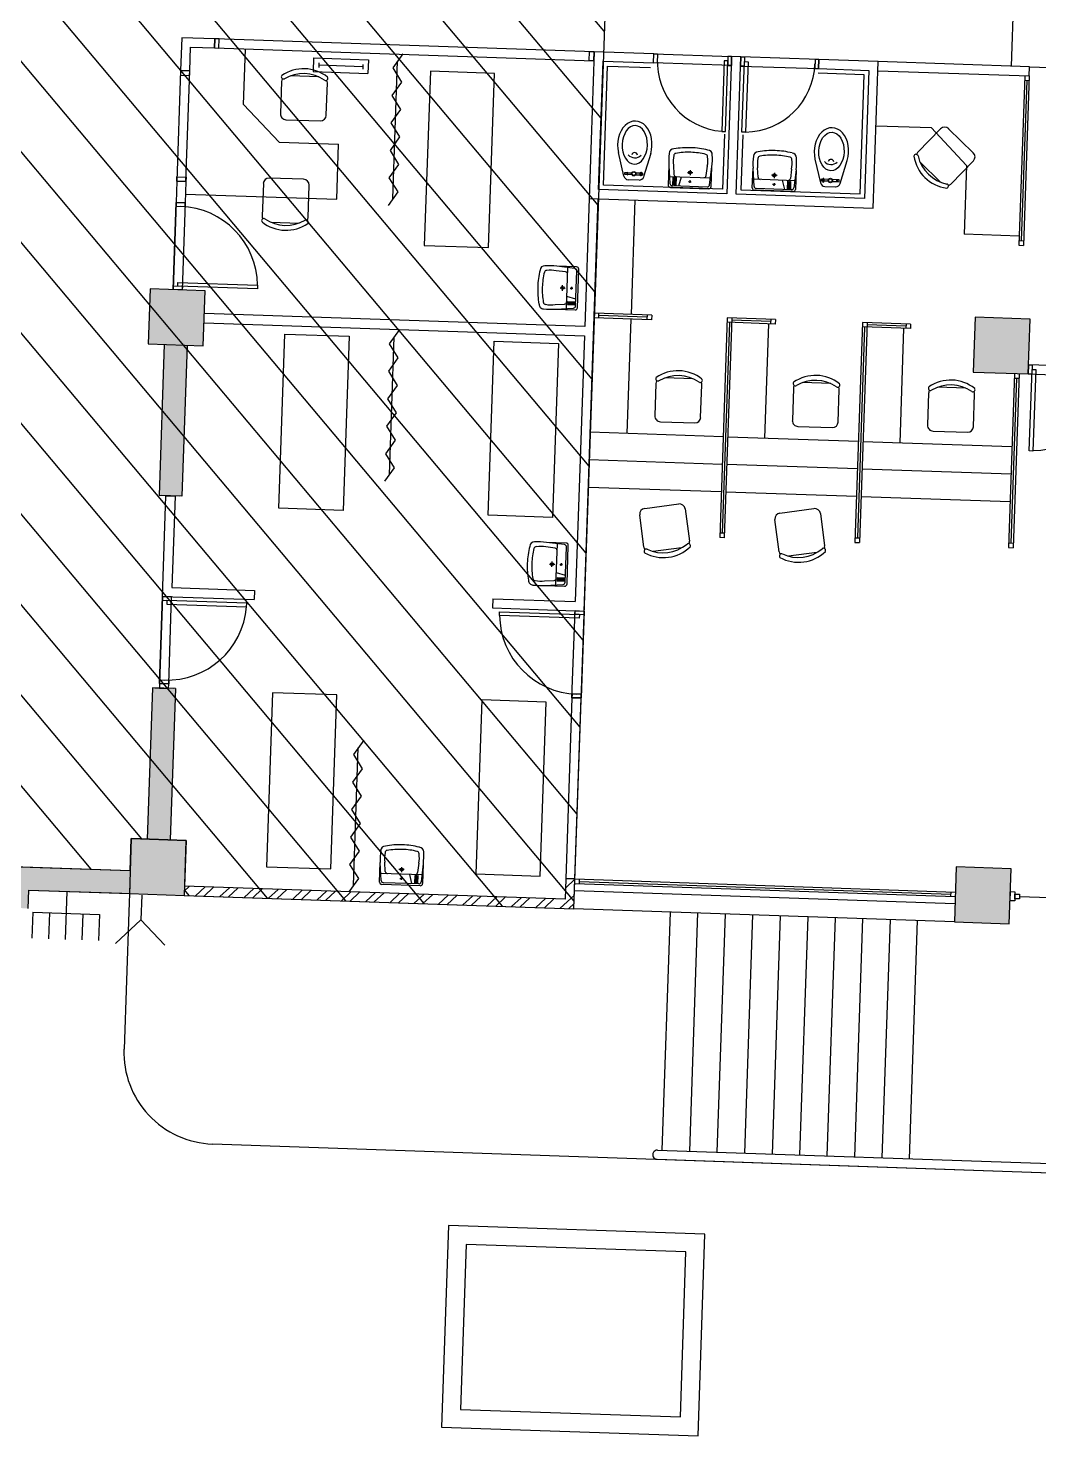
# Model space of a CAD drawing. Extents: x -28 to 149, y -33 to 76.
# Drawn here: x 76.9 to 87.92, y -0.84 to 14.51 of the extents above; entities that cross this region are included whole.
import ezdxf

# ---------------------------------------------------------------- set-up
doc = ezdxf.new("R2010")
doc.units = 0
doc.layers.add('arq-hatch', color=252, linetype='Continuous')
doc.layers.add('arq-proyección edificios anexos', color=250, linetype='Continuous')

# ---------------------------------------------------------------- blocks, each defined once
blk = doc.blocks.new('Torre Sur')
for points in [[(3.744, 12.879), (3.145, 12.9), (3.124, 12.3), (3.724, 12.279)], [(12.739, 12.57), (12.139, 12.591), (12.119, 11.991), (12.718, 11.971)], [(3.242, 10.645), (3.492, 10.636), (3.549, 12.285), (3.299, 12.294)], [(3.42, 8.538), (3.17, 8.546), (3.114, 6.897), (3.363, 6.889)], [(3.538, 6.883), (2.939, 6.903), (2.918, 6.304), (3.518, 6.283)], [(2.927, 6.553), (1.727, 6.595), (1.712, 6.145), (1.812, 6.141), (1.819, 6.341), (2.918, 6.304)], [(12.533, 6.574), (11.933, 6.594), (11.913, 5.995), (12.512, 5.974)]]:
    blk.add_hatch(color=256).paths.add_polyline_path(points)
for p, q in [((12.631, 18.177), (12.534, 15.329)), ((3.489, 15.639), (3.477, 15.28)), ((3.849, 15.627), (3.489, 15.639)), ((3.576, 15.276), (3.585, 15.536)), ((3.585, 15.536), (3.845, 15.527)), ((3.849, 15.627), (3.845, 15.527)), ((3.849, 15.627), (3.845, 15.527)), ((3.845, 15.527), (3.849, 15.627)), ((3.845, 15.527), (7.983, 15.385)), ((3.845, 15.527), (3.895, 15.525)), ((7.986, 15.485), (3.849, 15.627)), ((3.899, 15.625), (3.849, 15.627)), ((3.895, 15.525), (3.899, 15.625)), ((4.164, 14.911), (4.185, 15.515)), ((4.926, 15.419), (4.921, 15.269)), ((4.926, 15.419), (5.526, 15.398)), ((4.985, 15.365), (4.983, 15.314)), ((5.526, 15.398), (5.52, 15.248)), ((5.9, 15.461), (5.791, 15.309)), ((5.792, 13.883), (5.843, 15.382)), ((7.986, 15.485), (7.931, 13.886)), ((7.933, 15.387), (7.936, 15.487)), ((7.983, 15.385), (7.933, 15.387)), ((7.936, 15.487), (7.986, 15.485)), ((7.986, 15.485), (7.983, 15.385)), ((7.983, 15.385), (7.986, 15.485)), ((8.636, 15.463), (7.986, 15.485)), ((8.035, 13.982), (8.083, 15.382)), ((8.083, 15.382), (8.632, 15.363)), ((8.632, 15.363), (8.636, 15.463)), ((8.632, 15.363), (8.636, 15.463)), ((8.632, 15.363), (8.636, 15.463)), ((9.482, 15.334), (8.632, 15.363)), ((8.672, 15.361), (8.632, 15.363)), ((8.636, 15.463), (9.485, 15.434)), ((8.636, 15.463), (8.676, 15.461)), ((8.676, 15.461), (8.672, 15.361)), ((9.404, 15.386), (9.377, 14.616)), ((9.444, 15.385), (9.404, 15.386)), ((9.417, 14.615), (9.444, 15.385)), ((9.485, 15.434), (9.434, 13.934)), ((9.445, 15.435), (9.442, 15.335)), ((9.485, 15.434), (9.445, 15.435)), ((9.485, 15.434), (9.482, 15.334)), ((9.482, 15.334), (9.485, 15.434)), ((9.585, 15.43), (9.485, 15.434)), ((9.534, 13.931), (9.585, 15.43)), ((9.585, 15.43), (9.582, 15.33)), ((9.582, 15.33), (9.585, 15.43)), ((10.435, 15.401), (9.585, 15.43)), ((9.585, 15.43), (9.625, 15.429)), ((9.597, 14.609), (9.624, 15.379)), ((9.625, 15.429), (9.622, 15.329)), ((9.624, 15.379), (9.664, 15.377)), ((9.664, 15.377), (9.637, 14.607)), ((10.395, 15.402), (10.391, 15.302)), ((10.435, 15.401), (10.395, 15.402)), ((10.435, 15.401), (10.431, 15.301)), ((10.431, 15.301), (10.435, 15.401)), ((10.431, 15.301), (10.435, 15.401)), ((11.084, 15.379), (10.435, 15.401)), ((11.029, 13.78), (11.084, 15.379)), ((12.733, 15.322), (11.084, 15.379)), ((3.477, 15.28), (3.435, 14.072)), ((3.477, 15.28), (3.475, 15.23)), ((3.475, 15.23), (3.575, 15.226)), ((3.576, 15.276), (3.477, 15.28)), ((3.576, 15.276), (3.477, 15.28)), ((3.477, 15.28), (3.576, 15.276)), ((3.535, 14.069), (3.576, 15.276)), ((3.575, 15.226), (3.576, 15.276)), ((4.984, 15.211), (4.674, 15.222)), ((4.921, 15.269), (5.52, 15.248)), ((4.984, 15.342), (5.463, 15.325)), ((5.463, 15.348), (5.462, 15.297)), ((5.791, 15.309), (5.885, 15.155)), ((6.2, 15.272), (6.134, 13.373)), ((6.899, 15.248), (6.2, 15.272)), ((6.834, 13.349), (6.899, 15.248)), ((8.086, 14.031), (8.131, 15.33)), ((8.131, 15.33), (8.601, 15.314)), ((9.442, 15.335), (9.482, 15.334)), ((9.582, 15.33), (10.431, 15.301)), ((9.622, 15.329), (9.582, 15.33)), ((10.391, 15.302), (10.431, 15.301)), ((10.929, 15.234), (10.43, 15.251)), ((10.431, 15.301), (10.981, 15.282)), ((10.885, 13.935), (10.929, 15.234)), ((10.981, 15.282), (10.933, 13.883)), ((11.081, 15.279), (12.73, 15.222)), ((12.68, 15.224), (12.617, 13.375)), ((12.73, 15.222), (12.666, 13.373)), ((12.73, 15.222), (12.733, 15.322)), ((12.733, 15.322), (14.732, 15.253)), ((4.577, 15.163), (4.565, 14.809)), ((5.065, 14.792), (5.077, 15.145)), ((5.885, 15.155), (5.78, 15.009)), ((12.703, 15.173), (12.643, 13.424)), ((12.678, 15.174), (12.728, 15.172)), ((4.55, 14.498), (4.164, 14.911)), ((5.78, 15.009), (5.875, 14.856)), ((4.625, 14.744), (5, 14.731)), ((5.875, 14.856), (5.77, 14.709)), ((5.77, 14.709), (5.865, 14.556)), ((9.377, 14.616), (9.417, 14.615)), ((9.637, 14.607), (9.597, 14.609)), ((11.06, 14.679), (11.66, 14.658)), ((11.763, 14.645), (11.516, 14.391)), ((12.046, 14.245), (11.66, 14.658)), ((12.12, 14.384), (11.851, 14.646)), ((4.55, 14.498), (5.2, 14.476)), ((5.179, 13.876), (5.2, 14.476)), ((5.865, 14.556), (5.76, 14.409)), ((9.406, 14.586), (9.386, 13.986)), ((9.606, 14.579), (9.585, 13.979)), ((5.76, 14.409), (5.854, 14.256)), ((8.31, 14.129), (8.25, 14.386)), ((8.602, 14.374), (8.525, 14.121)), ((10.393, 14.313), (10.453, 14.055)), ((10.669, 14.048), (10.746, 14.301)), ((11.873, 14.042), (12.121, 14.296)), ((5.854, 14.256), (5.749, 14.109)), ((8.321, 14.148), (8.322, 14.168)), ((8.344, 14.147), (8.321, 14.148)), ((8.322, 14.168), (8.345, 14.167)), ((8.345, 14.171), (8.344, 14.144)), ((8.344, 14.144), (8.349, 14.144)), ((8.35, 14.17), (8.345, 14.171)), ((8.349, 14.144), (8.35, 14.17)), ((8.35, 14.167), (8.397, 14.166)), ((8.396, 14.146), (8.35, 14.147)), ((8.44, 14.144), (8.486, 14.143)), ((8.441, 14.164), (8.487, 14.163)), ((8.486, 14.139), (8.487, 14.166)), ((8.491, 14.139), (8.486, 14.139)), ((8.487, 14.166), (8.492, 14.166)), ((8.491, 14.133), (8.493, 14.172)), ((8.492, 14.166), (8.491, 14.139)), ((8.499, 14.132), (8.491, 14.133)), ((8.492, 14.162), (8.5, 14.162)), ((8.492, 14.142), (8.5, 14.142)), ((8.493, 14.172), (8.501, 14.172)), ((8.501, 14.172), (8.499, 14.132)), ((8.501, 14.165), (8.5, 14.139)), ((8.5, 14.139), (8.505, 14.139)), ((8.506, 14.165), (8.501, 14.165)), ((8.505, 14.139), (8.506, 14.165)), ((8.505, 14.142), (8.516, 14.142)), ((8.506, 14.162), (8.516, 14.162)), ((8.516, 14.142), (8.516, 14.162)), ((8.8, 14.246), (8.793, 14.031)), ((8.8, 14.246), (8.811, 14.049)), ((8.85, 14.249), (8.856, 14.147)), ((9.002, 14.169), (9.062, 14.167)), ((9.033, 14.195), (9.031, 14.138)), ((9.207, 14.135), (9.22, 14.236)), ((9.245, 14.034), (9.27, 14.23)), ((9.262, 14.015), (9.27, 14.23)), ((9.71, 14), (9.718, 14.215)), ((9.729, 14.017), (9.718, 14.215)), ((9.773, 14.116), (9.768, 14.218)), ((9.98, 14.136), (9.92, 14.138)), ((9.951, 14.164), (9.949, 14.107)), ((10.138, 14.205), (10.125, 14.104)), ((10.188, 14.199), (10.163, 14.002)), ((10.188, 14.199), (10.18, 13.984)), ((11.54, 14.28), (11.762, 14.064)), ((12.046, 14.245), (12.02, 13.495)), ((3.435, 14.072), (3.427, 13.841)), ((3.435, 14.072), (3.437, 14.122)), ((3.535, 14.069), (3.435, 14.072)), ((3.535, 14.069), (3.435, 14.072)), ((3.435, 14.072), (3.535, 14.069)), ((3.437, 14.122), (3.537, 14.119)), ((3.535, 14.069), (3.527, 13.837)), ((3.537, 14.119), (3.535, 14.069)), ((4.379, 14.047), (4.367, 13.693)), ((4.818, 14.094), (4.443, 14.107)), ((4.866, 13.676), (4.878, 14.03)), ((5.749, 14.109), (5.844, 13.956)), ((9.434, 13.934), (8.035, 13.982)), ((9.386, 13.986), (8.086, 14.031)), ((8.476, 14.086), (8.357, 14.09)), ((8.807, 14.126), (9.255, 14.111)), ((8.817, 14.006), (9.236, 13.991)), ((8.835, 14.025), (9.219, 14.012)), ((8.844, 14.032), (8.847, 14.115)), ((8.844, 14.032), (8.849, 14.032)), ((8.847, 14.115), (8.852, 14.114)), ((8.849, 14.032), (8.852, 14.114)), ((8.859, 14.032), (8.862, 14.114)), ((8.859, 14.032), (8.864, 14.032)), ((8.862, 14.114), (8.867, 14.114)), ((8.864, 14.032), (8.867, 14.114)), ((8.874, 14.031), (8.877, 14.114)), ((8.874, 14.031), (8.879, 14.031)), ((8.877, 14.114), (8.882, 14.113)), ((8.879, 14.031), (8.882, 14.113)), ((8.909, 14.022), (8.938, 14.122)), ((9.014, 14.069), (9.044, 14.068)), ((9.03, 14.083), (9.029, 14.054)), ((9.585, 13.979), (10.885, 13.935)), ((10.173, 14.079), (9.725, 14.095)), ((10.154, 13.96), (9.735, 13.974)), ((10.137, 13.98), (9.753, 13.993)), ((9.962, 14.036), (9.932, 14.037)), ((9.947, 14.052), (9.946, 14.023)), ((10.063, 13.983), (10.041, 14.084)), ((10.094, 13.989), (10.097, 14.072)), ((10.099, 13.989), (10.094, 13.989)), ((10.102, 14.072), (10.097, 14.072)), ((10.099, 13.989), (10.102, 14.072)), ((10.109, 13.989), (10.112, 14.071)), ((10.114, 13.989), (10.109, 13.989)), ((10.117, 14.071), (10.112, 14.071)), ((10.114, 13.989), (10.117, 14.071)), ((10.124, 13.988), (10.127, 14.071)), ((10.129, 13.988), (10.124, 13.988)), ((10.132, 14.071), (10.127, 14.071)), ((10.129, 13.988), (10.132, 14.071)), ((10.464, 14.075), (10.465, 14.095)), ((10.474, 14.074), (10.464, 14.075)), ((10.475, 14.094), (10.465, 14.095)), ((10.474, 14.071), (10.475, 14.097)), ((10.48, 14.071), (10.474, 14.071)), ((10.475, 14.097), (10.481, 14.097)), ((10.481, 14.104), (10.48, 14.064)), ((10.481, 14.097), (10.48, 14.071)), ((10.488, 14.074), (10.48, 14.074)), ((10.48, 14.064), (10.488, 14.064)), ((10.489, 14.104), (10.481, 14.104)), ((10.489, 14.094), (10.481, 14.094)), ((10.488, 14.064), (10.489, 14.104)), ((10.489, 14.097), (10.488, 14.071)), ((10.488, 14.071), (10.493, 14.07)), ((10.494, 14.097), (10.489, 14.097)), ((10.493, 14.07), (10.494, 14.097)), ((10.54, 14.092), (10.494, 14.094)), ((10.54, 14.072), (10.494, 14.074)), ((10.5, 14.016), (10.619, 14.012)), ((10.583, 14.071), (10.63, 14.069)), ((10.631, 14.089), (10.584, 14.091)), ((10.63, 14.066), (10.631, 14.092)), ((10.635, 14.066), (10.63, 14.066)), ((10.631, 14.092), (10.636, 14.092)), ((10.636, 14.092), (10.635, 14.066)), ((10.659, 14.088), (10.636, 14.089)), ((10.636, 14.069), (10.658, 14.068)), ((10.658, 14.068), (10.659, 14.088)), ((3.427, 13.841), (3.394, 12.891)), ((3.394, 12.891), (3.427, 13.841)), ((3.427, 13.841), (3.426, 13.801)), ((3.527, 13.837), (3.427, 13.841)), ((3.427, 13.841), (3.527, 13.837)), ((3.527, 13.837), (3.427, 13.841)), ((3.527, 13.837), (3.494, 12.888)), ((3.526, 13.797), (3.527, 13.837)), ((3.53, 13.933), (5.179, 13.876)), ((5.844, 13.956), (5.739, 13.81)), ((7.877, 9.385), (8.031, 13.883)), ((7.931, 13.886), (7.883, 12.487)), ((7.931, 13.886), (11.029, 13.78)), ((8.431, 13.869), (8.388, 12.62)), ((10.933, 13.883), (9.534, 13.931)), ((3.426, 13.801), (3.526, 13.797)), ((4.459, 13.627), (4.769, 13.616)), ((6.134, 13.373), (6.834, 13.349)), ((12.62, 13.475), (12.02, 13.495)), ((12.617, 13.375), (12.666, 13.373)), ((12.618, 13.425), (12.668, 13.423)), ((7.674, 13.084), (7.573, 13.097)), ((7.794, 13.139), (7.579, 13.146)), ((7.776, 13.122), (7.579, 13.146)), ((7.683, 12.683), (7.699, 13.131)), ((7.784, 12.712), (7.797, 13.096)), ((7.804, 12.693), (7.818, 13.113)), ((3.145, 12.9), (3.124, 12.3)), ((3.744, 12.879), (3.145, 12.9)), ((3.394, 12.891), (3.396, 12.931)), ((3.396, 12.931), (3.496, 12.928)), ((3.446, 12.929), (3.447, 12.969)), ((4.316, 12.899), (3.446, 12.929)), ((3.447, 12.969), (4.317, 12.94)), ((3.496, 12.928), (3.494, 12.888)), ((4.317, 12.94), (4.316, 12.899)), ((7.614, 12.91), (7.671, 12.908)), ((7.64, 12.879), (7.642, 12.939)), ((7.726, 12.906), (7.755, 12.905)), ((7.74, 12.891), (7.741, 12.921)), ((3.494, 12.888), (3.394, 12.891)), ((3.494, 12.888), (3.394, 12.891)), ((3.724, 12.279), (3.744, 12.879)), ((7.787, 12.786), (7.688, 12.815)), ((7.778, 12.755), (7.696, 12.758)), ((7.696, 12.753), (7.696, 12.758)), ((7.778, 12.75), (7.696, 12.753)), ((7.778, 12.75), (7.778, 12.755)), ((7.883, 12.487), (3.736, 12.629)), ((7.56, 12.727), (7.662, 12.732)), ((7.563, 12.677), (7.761, 12.688)), ((7.563, 12.677), (7.778, 12.669)), ((7.778, 12.74), (7.695, 12.743)), ((7.695, 12.738), (7.695, 12.743)), ((7.778, 12.735), (7.695, 12.738)), ((7.777, 12.725), (7.695, 12.728)), ((7.695, 12.723), (7.695, 12.728)), ((7.777, 12.72), (7.695, 12.723)), ((7.777, 12.72), (7.777, 12.725)), ((7.778, 12.735), (7.778, 12.74)), ((8.613, 12.612), (7.988, 12.633)), ((8.037, 12.582), (8.038, 12.632)), ((8.562, 12.589), (8.037, 12.607)), ((8.563, 12.614), (8.561, 12.564)), ((8.613, 12.612), (8.611, 12.562)), ((3.732, 12.529), (7.88, 12.387)), ((5.865, 12.456), (5.752, 12.3)), ((8.611, 12.562), (7.987, 12.583)), ((8.386, 12.57), (8.343, 11.32)), ((9.437, 12.583), (9.355, 10.185)), ((9.461, 12.533), (9.382, 10.234)), ((9.487, 12.582), (9.405, 10.183)), ((9.96, 12.515), (9.436, 12.534)), ((9.962, 12.565), (9.437, 12.583)), ((9.911, 12.542), (9.487, 12.557)), ((9.885, 12.518), (9.843, 11.269)), ((9.912, 12.567), (9.91, 12.517)), ((9.962, 12.565), (9.96, 12.515)), ((10.912, 12.533), (10.829, 10.134)), ((10.935, 12.482), (10.856, 10.183)), ((10.962, 12.531), (10.879, 10.133)), ((11.435, 12.465), (10.91, 12.483)), ((11.436, 12.515), (10.912, 12.533)), ((11.385, 12.492), (10.961, 12.506)), ((11.36, 12.467), (11.317, 11.218)), ((11.386, 12.517), (11.385, 12.467)), ((11.436, 12.515), (11.435, 12.465)), ((12.139, 12.591), (12.119, 11.991)), ((12.739, 12.57), (12.139, 12.591)), ((12.718, 11.971), (12.739, 12.57)), ((3.124, 12.3), (3.724, 12.279)), ((3.299, 12.294), (3.242, 10.645)), ((3.549, 12.285), (3.492, 10.636)), ((4.549, 10.507), (4.614, 12.406)), ((4.614, 12.406), (5.314, 12.382)), ((5.314, 12.382), (5.249, 10.483)), ((5.752, 12.3), (5.847, 12.146)), ((5.754, 10.874), (5.805, 12.373)), ((6.831, 10.429), (6.896, 12.328)), ((6.896, 12.328), (7.596, 12.304)), ((7.596, 12.304), (7.531, 10.405)), ((7.88, 12.387), (7.78, 9.489)), ((5.847, 12.146), (5.742, 12)), ((5.742, 12), (5.837, 11.846)), ((12.119, 11.991), (12.718, 11.971)), ((12.722, 12.07), (12.718, 11.971)), ((12.718, 11.971), (12.722, 12.07)), ((14.571, 12.007), (12.722, 12.07)), ((12.722, 12.07), (12.762, 12.069)), ((12.73, 11.131), (12.76, 12.019)), ((12.762, 12.069), (12.758, 11.969)), ((12.76, 12.019), (12.8, 12.018)), ((12.8, 12.018), (12.77, 11.13)), ((5.837, 11.846), (5.732, 11.7)), ((8.66, 11.868), (8.648, 11.514)), ((9.067, 11.917), (8.757, 11.928)), ((9.147, 11.497), (9.16, 11.851)), ((10.566, 11.865), (10.256, 11.876)), ((12.04, 11.815), (11.73, 11.825)), ((12.568, 11.976), (12.503, 10.077)), ((12.592, 11.925), (12.53, 10.126)), ((12.618, 11.974), (12.553, 10.075)), ((12.567, 11.926), (12.617, 11.924)), ((12.718, 11.971), (14.567, 11.907)), ((12.758, 11.969), (12.718, 11.971)), ((5.732, 11.7), (5.827, 11.547)), ((10.159, 11.817), (10.147, 11.463)), ((10.646, 11.446), (10.659, 11.8)), ((11.633, 11.766), (11.621, 11.412)), ((12.121, 11.395), (12.133, 11.749)), ((5.827, 11.547), (5.722, 11.4)), ((5.722, 11.4), (5.816, 11.247)), ((8.708, 11.45), (9.083, 11.437)), ((10.207, 11.398), (10.582, 11.385)), ((5.816, 11.247), (5.711, 11.1)), ((9.393, 11.284), (7.944, 11.334)), ((10.867, 11.234), (9.443, 11.283)), ((12.541, 11.176), (10.917, 11.232)), ((11.681, 11.348), (12.056, 11.335)), ((5.711, 11.1), (5.806, 10.947)), ((12.77, 11.13), (12.73, 11.131)), ((5.806, 10.947), (5.701, 10.8)), ((9.383, 10.984), (7.933, 11.034)), ((10.857, 10.934), (9.433, 10.983)), ((12.531, 10.876), (10.907, 10.932)), ((3.492, 10.636), (3.242, 10.645)), ((3.467, 10.637), (3.267, 10.644)), ((3.279, 9.543), (3.317, 10.642)), ((3.317, 10.642), (3.417, 10.639)), ((3.417, 10.639), (3.383, 9.64)), ((9.372, 10.685), (7.923, 10.734)), ((10.846, 10.634), (9.422, 10.683)), ((12.52, 10.576), (10.896, 10.632)), ((5.249, 10.483), (4.549, 10.507)), ((8.537, 10.504), (8.908, 10.553)), ((8.978, 10.499), (9.025, 10.148)), ((10.011, 10.453), (10.382, 10.502)), ((10.453, 10.448), (10.499, 10.097)), ((7.531, 10.405), (6.831, 10.429)), ((8.529, 10.083), (8.483, 10.434)), ((10.003, 10.032), (9.957, 10.383)), ((9.405, 10.183), (9.355, 10.185)), ((9.407, 10.233), (9.357, 10.235)), ((10.831, 10.184), (10.881, 10.183)), ((7.56, 10.071), (7.459, 10.084)), ((7.68, 10.126), (7.465, 10.133)), ((7.662, 10.109), (7.465, 10.133)), ((7.569, 9.671), (7.585, 10.118)), ((7.67, 9.699), (7.684, 10.083)), ((7.69, 9.681), (7.704, 10.1)), ((8.939, 10.074), (8.631, 10.033)), ((10.413, 10.023), (10.105, 9.983)), ((10.829, 10.134), (10.879, 10.133)), ((12.503, 10.077), (12.553, 10.075)), ((12.505, 10.127), (12.555, 10.125)), ((7.5, 9.897), (7.557, 9.895)), ((7.526, 9.866), (7.528, 9.926)), ((7.612, 9.893), (7.641, 9.892)), ((7.627, 9.878), (7.628, 9.908)), ((7.446, 9.714), (7.548, 9.719)), ((7.449, 9.664), (7.647, 9.675)), ((7.673, 9.773), (7.574, 9.802)), ((7.664, 9.728), (7.581, 9.73)), ((7.581, 9.725), (7.581, 9.73)), ((7.664, 9.723), (7.581, 9.725)), ((7.663, 9.713), (7.581, 9.715)), ((7.581, 9.71), (7.581, 9.715)), ((7.663, 9.708), (7.581, 9.71)), ((7.664, 9.743), (7.582, 9.745)), ((7.582, 9.74), (7.582, 9.745)), ((7.664, 9.738), (7.582, 9.74)), ((7.663, 9.708), (7.663, 9.713)), ((7.664, 9.738), (7.664, 9.743)), ((7.664, 9.723), (7.664, 9.728)), ((3.247, 8.594), (3.279, 9.543)), ((3.279, 9.543), (3.247, 8.594)), ((3.279, 9.543), (3.278, 9.503)), ((3.279, 9.543), (4.279, 9.509)), ((3.279, 9.543), (3.279, 9.543)), ((3.279, 9.543), (3.279, 9.543)), ((3.379, 9.54), (3.279, 9.543)), ((3.379, 9.54), (3.279, 9.543)), ((3.347, 8.59), (3.379, 9.54)), ((3.378, 9.5), (3.379, 9.54)), ((3.383, 9.64), (4.282, 9.609)), ((4.282, 9.609), (4.279, 9.509)), ((7.449, 9.664), (7.664, 9.656)), ((3.278, 9.503), (3.378, 9.5)), ((3.328, 9.501), (3.327, 9.461)), ((3.327, 9.461), (4.197, 9.431)), ((4.198, 9.471), (3.328, 9.501)), ((4.197, 9.431), (4.198, 9.471)), ((6.881, 9.519), (6.877, 9.419)), ((6.877, 9.419), (7.877, 9.385)), ((6.881, 9.519), (7.78, 9.489)), ((6.954, 9.337), (6.955, 9.377)), ((6.955, 9.377), (7.825, 9.347)), ((7.744, 8.439), (7.777, 9.389)), ((7.775, 9.349), (7.777, 9.389)), ((7.777, 9.389), (7.877, 9.385)), ((7.777, 9.389), (7.877, 9.385)), ((7.877, 9.385), (7.844, 8.436)), ((7.877, 9.385), (7.875, 9.345)), ((7.824, 9.307), (6.954, 9.337)), ((7.875, 9.345), (7.775, 9.349)), ((7.825, 9.347), (7.824, 9.307)), ((3.247, 8.594), (3.248, 8.634)), ((3.248, 8.634), (3.348, 8.63)), ((3.348, 8.63), (3.347, 8.59)), ((3.17, 8.546), (3.114, 6.897)), ((3.42, 8.538), (3.17, 8.546)), ((3.395, 8.539), (3.195, 8.545)), ((3.247, 8.594), (3.245, 8.544)), ((3.245, 8.544), (3.345, 8.54)), ((3.347, 8.59), (3.247, 8.594)), ((3.247, 8.594), (3.347, 8.59)), ((3.347, 8.59), (3.247, 8.594)), ((3.345, 8.54), (3.347, 8.59)), ((3.42, 8.538), (3.363, 6.889)), ((4.48, 8.494), (4.415, 6.595)), ((5.18, 8.47), (4.48, 8.494)), ((5.114, 6.571), (5.18, 8.47)), ((7.746, 8.479), (7.744, 8.439)), ((7.846, 8.476), (7.746, 8.479)), ((7.844, 8.436), (7.846, 8.476)), ((6.762, 8.415), (6.697, 6.517)), ((7.461, 8.391), (6.762, 8.415)), ((7.396, 6.493), (7.461, 8.391)), ((7.744, 8.439), (7.676, 6.465)), ((7.844, 8.436), (7.744, 8.439)), ((7.844, 8.436), (7.744, 8.439)), ((7.744, 8.439), (7.844, 8.436)), ((7.776, 6.462), (7.844, 8.436)), ((5.473, 7.975), (5.361, 7.819)), ((5.362, 6.393), (5.414, 7.892)), ((5.361, 7.819), (5.456, 7.665)), ((5.456, 7.665), (5.351, 7.519)), ((5.351, 7.519), (5.446, 7.366)), ((5.446, 7.366), (5.341, 7.219)), ((5.341, 7.219), (5.435, 7.066)), ((5.435, 7.066), (5.33, 6.919)), ((5.33, 6.919), (5.425, 6.766)), ((2.939, 6.903), (2.918, 6.304)), ((3.538, 6.883), (2.939, 6.903)), ((3.518, 6.283), (3.538, 6.883)), ((5.425, 6.766), (5.32, 6.619)), ((5.32, 6.619), (5.415, 6.466)), ((5.646, 6.428), (5.654, 6.643)), ((5.665, 6.445), (5.654, 6.643)), ((5.709, 6.543), (5.704, 6.645)), ((6.074, 6.633), (6.061, 6.531)), ((6.123, 6.627), (6.099, 6.43)), ((6.123, 6.627), (6.116, 6.412)), ((1.727, 6.595), (2.927, 6.553)), ((4.415, 6.595), (5.114, 6.571)), ((5.415, 6.466), (5.31, 6.32)), ((6.108, 6.507), (5.66, 6.522)), ((5.916, 6.564), (5.856, 6.566)), ((5.898, 6.464), (5.868, 6.465)), ((5.883, 6.48), (5.882, 6.451)), ((5.887, 6.591), (5.885, 6.535)), ((5.999, 6.411), (5.977, 6.511)), ((6.03, 6.417), (6.033, 6.5)), ((6.038, 6.499), (6.033, 6.5)), ((6.035, 6.417), (6.038, 6.499)), ((6.045, 6.417), (6.048, 6.499)), ((6.053, 6.499), (6.048, 6.499)), ((6.05, 6.416), (6.053, 6.499)), ((6.06, 6.416), (6.063, 6.499)), ((6.068, 6.498), (6.063, 6.499)), ((6.065, 6.416), (6.068, 6.498)), ((6.697, 6.517), (7.396, 6.493)), ((7.676, 6.465), (7.669, 6.24)), ((7.673, 6.362), (7.776, 6.458)), ((7.776, 6.462), (7.676, 6.465)), ((7.676, 6.456), (7.686, 6.465)), ((7.765, 6.137), (7.776, 6.462)), ((7.776, 6.462), (11.924, 6.319)), ((7.825, 6.41), (7.826, 6.46)), ((11.933, 6.594), (11.913, 5.995)), ((12.533, 6.574), (11.933, 6.594)), ((12.512, 5.974), (12.533, 6.574)), ((1.819, 6.341), (1.812, 6.141)), ((1.819, 6.341), (2.835, 6.306)), ((1.819, 6.341), (2.918, 6.304)), ((2.237, 6.327), (2.219, 5.803)), ((2.922, 6.403), (2.911, 6.104)), ((2.918, 6.304), (3.518, 6.283)), ((3.519, 6.332), (3.572, 6.381)), ((7.669, 6.24), (3.521, 6.383)), ((3.64, 6.279), (3.744, 6.375)), ((3.734, 6.276), (3.837, 6.372)), ((3.905, 6.27), (4.009, 6.366)), ((3.999, 6.266), (4.102, 6.363)), ((4.17, 6.261), (4.274, 6.357)), ((4.264, 6.257), (4.367, 6.354)), ((4.435, 6.251), (4.539, 6.348)), ((4.529, 6.248), (4.632, 6.345)), ((4.7, 6.242), (4.804, 6.339)), ((4.794, 6.239), (4.897, 6.336)), ((4.965, 6.233), (5.069, 6.33)), ((5.059, 6.23), (5.162, 6.327)), ((5.23, 6.224), (5.334, 6.321)), ((5.324, 6.221), (5.427, 6.317)), ((5.495, 6.215), (5.599, 6.312)), ((5.589, 6.212), (5.692, 6.308)), ((6.09, 6.388), (5.67, 6.402)), ((6.073, 6.408), (5.689, 6.421)), ((5.76, 6.206), (5.864, 6.302)), ((5.854, 6.203), (5.957, 6.299)), ((6.035, 6.417), (6.03, 6.417)), ((6.05, 6.416), (6.045, 6.417)), ((6.065, 6.416), (6.06, 6.416)), ((7.772, 6.337), (11.92, 6.195)), ((7.775, 6.412), (11.922, 6.269)), ((7.825, 6.435), (11.873, 6.296)), ((11.874, 6.321), (11.872, 6.271)), ((12.521, 6.224), (12.524, 6.324)), ((12.524, 6.324), (12.574, 6.322)), ((12.574, 6.322), (12.571, 6.222)), ((12.572, 6.247), (12.574, 6.297)), ((12.574, 6.297), (12.624, 6.295)), ((3.054, 6.285), (3.045, 6.017)), ((3.518, 6.283), (7.765, 6.137)), ((6.025, 6.197), (6.129, 6.293)), ((6.119, 6.194), (6.222, 6.29)), ((6.29, 6.188), (6.394, 6.284)), ((6.384, 6.185), (6.487, 6.281)), ((6.555, 6.179), (6.659, 6.275)), ((6.649, 6.175), (6.752, 6.272)), ((6.82, 6.17), (6.924, 6.266)), ((6.914, 6.166), (7.017, 6.263)), ((7.085, 6.16), (7.189, 6.257)), ((7.179, 6.157), (7.282, 6.254)), ((7.35, 6.151), (7.454, 6.248)), ((7.444, 6.148), (7.547, 6.245)), ((7.615, 6.142), (7.77, 6.287)), ((7.709, 6.139), (7.767, 6.193)), ((12.571, 6.222), (12.521, 6.224)), ((12.622, 6.245), (12.572, 6.247)), ((12.624, 6.295), (12.622, 6.245)), ((12.623, 6.27), (13.297, 6.247)), ((1.866, 6.098), (1.856, 5.815)), ((1.866, 6.098), (2.591, 6.073)), ((2.047, 6.091), (2.037, 5.809)), ((2.41, 6.079), (2.4, 5.797)), ((2.591, 6.073), (2.581, 5.79)), ((3.045, 6.017), (2.767, 5.758)), ((2.911, 6.104), (2.86, 4.605)), ((3.045, 6.017), (3.304, 5.739)), ((11.913, 5.995), (7.765, 6.137)), ((8.815, 6.101), (8.725, 3.503)), ((9.114, 6.091), (9.025, 3.492)), ((9.414, 6.08), (9.325, 3.482)), ((9.714, 6.07), (9.625, 3.472)), ((10.014, 6.06), (9.925, 3.461)), ((10.314, 6.05), (10.224, 3.451)), ((10.614, 6.039), (10.524, 3.441)), ((10.913, 6.029), (10.824, 3.43)), ((11.213, 6.019), (11.124, 3.42)), ((11.424, 3.41), (11.513, 6.008)), ((11.913, 5.995), (12.512, 5.974)), ((3.825, 3.571), (44.101, 2.188)), ((8.672, 3.404), (21.764, 2.955)), ((8.675, 3.504), (21.767, 3.055)), ((6.396, 2.682), (6.32, 0.483)), ((9.194, 2.586), (6.396, 2.682)), ((6.589, 2.475), (6.527, 0.676)), ((8.987, 2.393), (6.589, 2.475)), ((9.119, 0.387), (9.194, 2.586)), ((8.926, 0.594), (8.987, 2.393)), ((6.527, 0.676), (8.926, 0.594)), ((6.32, 0.483), (9.119, 0.387))]:
    blk.add_line(p, q)
for centre, radius in [((8.418, 14.155), 0.024), ((8.418, 14.155), 0.019), ((9.032, 14.168), 0.0162), ((9.95, 14.137), 0.0162), ((9.029, 14.068), 0.00666), ((9.947, 14.037), 0.00666), ((10.562, 14.081), 0.024), ((10.562, 14.081), 0.019), ((7.641, 12.909), 0.0162), ((7.741, 12.906), 0.00666), ((7.527, 9.896), 0.0162), ((7.627, 9.893), 0.00666), ((5.886, 6.565), 0.0162), ((5.883, 6.465), 0.00666)]:
    blk.add_circle(centre, radius)
for centre, radius, start, end in [((9.444, 15.385), 0.77, 178.033, 265.0451), ((4.597, 15.211), 0.0229, 141.343, 300.0604), ((4.818, 14.883), 0.417, 51.1631, 124.9029), ((4.816, 14.838), 0.409, 55.6088, 120.4573), ((5.06, 15.195), 0.0229, 236.0056, 34.7231), ((9.624, 15.379), 0.77, 271.0209, 358.033), ((4.64, 15.16), 0.0625, 150.4486, 178.033), ((5.015, 15.148), 0.0625, 358.033, 25.6175), ((4.628, 14.807), 0.0625, 178.033, 268.033), ((5.002, 14.794), 0.0625, 268.033, 358.033), ((11.808, 14.601), 0.0625, 45.7163, 135.7163), ((9.012, 13.573), 0.866, 88.033, 100.3734), ((9.012, 13.573), 0.866, 75.6927, 88.033), ((8.43, 14.426), 0.0974, 222.2694, 313.7966), ((8.426, 14.354), 0.0312, 9.137, 166.917), ((9.591, 14.284), 0.792, 173.3254, 182.7406), ((8.854, 14.375), 0.05, 88.033, 178.033), ((9.126, 14.291), 0.279, 167.1819, 188.6582), ((8.879, 14.352), 0.025, 99.7087, 178.033), ((9.012, 13.573), 0.816, 88.033, 99.7087), ((9.012, 13.573), 0.816, 76.3573, 88.033), ((9.198, 14.341), 0.025, 358.033, 76.3573), ((8.947, 14.297), 0.279, 347.4079, 8.8842), ((9.224, 14.362), 0.05, 358.033, 88.033), ((8.483, 14.322), 0.792, 353.3254, 2.7406), ((10.509, 14.253), 0.792, 173.3254, 182.7406), ((9.772, 14.343), 0.05, 88.033, 178.033), ((10.044, 14.26), 0.279, 167.1819, 188.6582), ((9.796, 14.321), 0.025, 99.7087, 178.033), ((9.93, 13.542), 0.866, 88.033, 100.3734), ((9.93, 13.542), 0.816, 88.033, 99.7087), ((9.93, 13.542), 0.816, 76.3573, 88.033), ((9.93, 13.542), 0.866, 75.6927, 88.033), ((10.116, 14.31), 0.025, 358.033, 76.3573), ((9.865, 14.266), 0.279, 347.4079, 8.8842), ((10.142, 14.33), 0.05, 358.033, 88.033), ((9.401, 14.291), 0.792, 353.3254, 2.7406), ((10.569, 14.353), 0.0974, 222.2694, 313.7966), ((10.568, 14.28), 0.0312, 9.1491, 166.929), ((11.495, 14.344), 0.0229, 13.6889, 172.4064), ((11.884, 14.411), 0.417, 188.8464, 262.5862), ((11.56, 14.348), 0.0625, 135.7163, 163.3008), ((11.915, 14.443), 0.409, 193.2921, 258.1406), ((12.076, 14.339), 0.0625, 315.7163, 45.7163), ((8.358, 14.14), 0.05, 192.9926, 268.033), ((8.881, 14.149), 0.025, 183.2274, 268.033), ((9.183, 14.138), 0.025, 268.033, 352.8386), ((4.441, 14.045), 0.0625, 88.033, 178.033), ((4.816, 14.032), 0.0625, 358.033, 88.033), ((8.478, 14.136), 0.05, 268.033, 343.1136), ((8.818, 14.031), 0.025, 178.033, 268.033), ((8.836, 14.05), 0.025, 183.2274, 268.033), ((9.22, 14.037), 0.025, 268.033, 352.8386), ((9.237, 14.016), 0.025, 268.033, 358.033), ((9.735, 13.999), 0.025, 178.033, 268.033), ((9.754, 14.018), 0.025, 183.2274, 268.033), ((9.798, 14.117), 0.025, 183.2274, 268.033), ((10.1, 14.107), 0.025, 268.033, 352.8386), ((10.138, 14.005), 0.025, 268.033, 352.8386), ((10.155, 13.985), 0.025, 268.033, 358.033), ((10.502, 14.066), 0.05, 192.9524, 268.033), ((10.621, 14.062), 0.05, 268.033, 343.0734), ((11.826, 14.02), 0.0229, 279.0263, 77.7438), ((11.829, 14.086), 0.0625, 288.1319, 315.7163), ((3.446, 12.929), 0.87, 0.6772, 88.033), ((4.429, 13.691), 0.0625, 178.033, 205.6175), ((4.804, 13.678), 0.0625, 330.4486, 358.033), ((4.383, 13.643), 0.0229, 56.0056, 214.7231), ((4.626, 13.955), 0.417, 231.1631, 304.9029), ((4.627, 14), 0.409, 235.6088, 300.4573), ((4.846, 13.627), 0.0229, 321.343, 120.0604), ((8.236, 12.889), 0.866, 165.6927, 178.033), ((7.447, 13.101), 0.05, 88.033, 178.033), ((8.236, 12.889), 0.816, 166.3573, 178.033), ((7.468, 13.075), 0.025, 88.033, 166.3573), ((7.487, 12.36), 0.792, 83.3254, 92.7406), ((7.512, 12.824), 0.279, 77.4079, 98.8842), ((7.671, 13.059), 0.025, 358.033, 82.8386), ((7.772, 13.097), 0.025, 358.033, 82.8386), ((7.793, 13.114), 0.025, 358.033, 88.033), ((8.236, 12.889), 0.866, 178.033, 190.3734), ((8.236, 12.889), 0.816, 178.033, 189.7087), ((7.457, 12.755), 0.025, 189.7087, 268.033), ((7.661, 12.757), 0.025, 273.2274, 358.033), ((7.435, 12.731), 0.05, 178.033, 268.033), ((7.525, 13.468), 0.792, 263.3254, 272.7406), ((7.518, 13.003), 0.279, 257.1819, 278.6582), ((7.759, 12.713), 0.025, 273.2274, 358.033), ((7.779, 12.694), 0.025, 268.033, 358.033), ((8.9, 11.589), 0.417, 51.1631, 124.9029), ((12.76, 12.019), 0.885, 270.6324, 358.033), ((8.68, 11.917), 0.0229, 141.343, 300.0604), ((8.722, 11.866), 0.0625, 150.4486, 178.033), ((8.899, 11.544), 0.409, 55.6088, 120.4573), ((9.143, 11.901), 0.0229, 236.0056, 34.7231), ((9.097, 11.853), 0.0625, 358.033, 25.6175), ((10.179, 11.865), 0.0229, 141.343, 300.0604), ((10.221, 11.815), 0.0625, 150.4486, 178.033), ((10.399, 11.538), 0.417, 51.1631, 124.9029), ((10.398, 11.492), 0.409, 55.6088, 120.4573), ((10.642, 11.849), 0.0229, 236.0056, 34.7231), ((10.596, 11.802), 0.0625, 358.033, 25.6175), ((11.653, 11.814), 0.0229, 141.343, 300.0604), ((11.874, 11.487), 0.417, 51.1631, 124.9029), ((11.872, 11.442), 0.409, 55.6088, 120.4573), ((11.696, 11.764), 0.0625, 150.4486, 178.033), ((12.116, 11.799), 0.0229, 236.0056, 34.7231), ((12.07, 11.751), 0.0625, 358.033, 25.6175), ((8.71, 11.512), 0.0625, 178.033, 268.033), ((9.085, 11.499), 0.0625, 268.033, 358.033), ((10.209, 11.461), 0.0625, 178.033, 268.033), ((10.584, 11.448), 0.0625, 268.033, 358.033), ((11.683, 11.41), 0.0625, 178.033, 268.033), ((12.058, 11.397), 0.0625, 268.033, 358.033), ((8.545, 10.442), 0.0625, 97.4897, 187.4897), ((8.916, 10.491), 0.0625, 7.4897, 97.4897), ((10.019, 10.391), 0.0625, 97.4897, 187.4897), ((10.391, 10.44), 0.0625, 7.4897, 97.4897), ((7.334, 10.088), 0.05, 88.033, 178.033), ((7.373, 9.347), 0.792, 83.3254, 92.7406), ((8.963, 10.14), 0.0625, 339.9053, 7.4897), ((8.122, 9.876), 0.866, 165.6927, 178.033), ((8.122, 9.876), 0.816, 166.3573, 178.033), ((7.354, 10.062), 0.025, 88.033, 166.3573), ((7.398, 9.811), 0.279, 77.4079, 98.8842), ((7.557, 10.046), 0.025, 358.033, 82.8386), ((7.659, 10.084), 0.025, 358.033, 82.8386), ((7.679, 10.101), 0.025, 358.033, 88.033), ((8.591, 10.091), 0.0625, 187.4897, 215.0741), ((8.553, 10.037), 0.0229, 65.4623, 224.1798), ((8.741, 10.384), 0.417, 240.6198, 314.3596), ((8.736, 10.429), 0.409, 245.0655, 309.9139), ((9.013, 10.097), 0.0229, 330.7996, 129.5171), ((10.065, 10.04), 0.0625, 187.4897, 215.0741), ((10.028, 9.986), 0.0229, 65.4623, 224.1798), ((10.216, 10.333), 0.417, 240.6198, 314.3596), ((10.21, 10.378), 0.409, 245.0655, 309.9139), ((10.487, 10.047), 0.0229, 330.7996, 129.5171), ((10.437, 10.089), 0.0625, 339.9053, 7.4897), ((8.122, 9.876), 0.866, 178.033, 190.3734), ((8.122, 9.876), 0.816, 178.033, 189.7087), ((7.321, 9.718), 0.05, 178.033, 268.033), ((7.343, 9.742), 0.025, 189.7087, 268.033), ((7.404, 9.99), 0.279, 257.1819, 278.6582), ((7.547, 9.744), 0.025, 273.2274, 358.033), ((7.645, 9.7), 0.025, 273.2274, 358.033), ((7.665, 9.681), 0.025, 268.033, 358.033), ((7.411, 10.455), 0.792, 263.3254, 272.7406), ((3.328, 9.501), 0.87, 268.033, 355.3888), ((7.825, 9.347), 0.87, 180.6772, 268.033), ((6.445, 6.681), 0.792, 173.3254, 182.7406), ((5.708, 6.771), 0.05, 88.033, 178.033), ((5.732, 6.749), 0.025, 99.7087, 178.033), ((5.866, 5.969), 0.866, 88.033, 100.3734), ((5.866, 5.969), 0.816, 88.033, 99.7087), ((5.866, 5.969), 0.816, 76.3573, 88.033), ((5.866, 5.969), 0.866, 75.6927, 88.033), ((6.052, 6.738), 0.025, 358.033, 76.3573), ((6.078, 6.758), 0.05, 358.033, 88.033), ((5.337, 6.719), 0.792, 353.3254, 2.7406), ((5.98, 6.688), 0.279, 167.1819, 188.6582), ((5.801, 6.694), 0.279, 347.4079, 8.8842), ((5.734, 6.545), 0.025, 183.2274, 268.033), ((6.036, 6.534), 0.025, 268.033, 352.8386), ((5.671, 6.427), 0.025, 178.033, 268.033), ((5.69, 6.446), 0.025, 183.2274, 268.033), ((6.074, 6.433), 0.025, 268.033, 352.8386), ((6.091, 6.413), 0.025, 268.033, 358.033), ((3.859, 4.57), 1, 178.033, 268.033), ((8.674, 3.454), 0.05, 88.033, 268.033)]:
    blk.add_arc(centre, radius, start, end)
for centre, start_param, end_param in [((8.429, 14.47), 4.358107, 8.207623), ((10.573, 14.397), -1.924438, 1.925078)]:
    blk.add_ellipse(centre, major_axis=(0.009, 0.26), ratio=0.722501, start_param=start_param, end_param=end_param)
at = {"extrusion": (0, 0, -1)}
blk.add_ellipse((8.429, 14.47), major_axis=(0.007, 0.21), ratio=0.65625, dxfattribs=at)
blk.add_ellipse((10.573, 14.397), major_axis=(0.007, 0.21), ratio=0.65625)

msp = doc.modelspace()

# ---------------------------------------------------------------- hatches: boundary and pattern name
at = {"layer": 'arq-hatch'}
h = msp.add_hatch(dxfattribs=at)
h.set_pattern_fill('LINE', color=1, scale=0.2, angle=130, style=0)
h.paths.add_polyline_path([(79.424, 29.041), (78.824, 29.062), (78.833, 29.311), (70.088, 29.612), (69.894, 23.965), (70.244, 23.953), (70.223, 23.353), (69.874, 23.365), (69.688, 17.969), (70.038, 17.957), (70.017, 17.357), (69.668, 17.369), (69.482, 11.972), (69.832, 11.96), (69.812, 11.36), (69.462, 11.372), (69.276, 5.976), (69.626, 5.964), (69.614, 5.614), (78.009, 5.326), (78.021, 5.675), (78.621, 5.655), (78.6, 5.055), (82.848, 4.909), (83.165, 14.154), (83.863, 32.14), (83.867, 32.24), (79.189, 32.401), (79.095, 29.653), (79.445, 29.641)])

# ---------------------------------------------------------------- linework, layer by layer
at = {"layer": 'arq-hatch', "color": 1}
msp.add_lwpolyline([(69.668, 17.369), (69.482, 11.972), (69.832, 11.96), (69.812, 11.36), (69.462, 11.372), (69.276, 5.976), (69.626, 5.964), (69.614, 5.614), (78.009, 5.326), (78.021, 5.675), (78.621, 5.655), (78.6, 5.055), (82.848, 4.909), (83.807, 32.242)], dxfattribs=at)

# ---------------------------------------------------------------- block references
at = {"layer": 'arq-proyección edificios anexos', "lineweight": 0}
msp.add_blockref('Torre Sur', (75.083, -1.228), dxfattribs=at)

doc.saveas('drawing.dxf')
